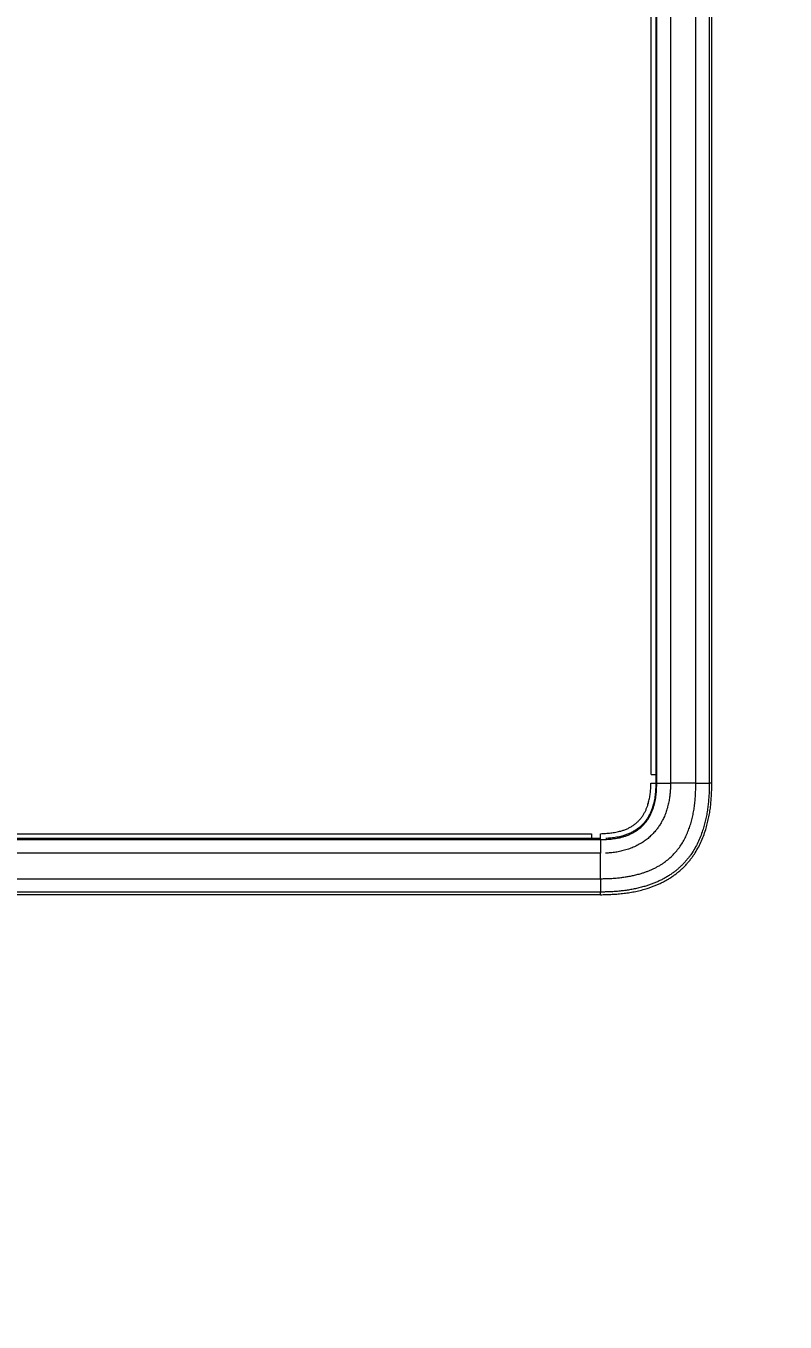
# Model space of a CAD drawing. Header units: metres. Extents: x -101133.8 to -101066.7, y -24899.3 to -24824.7.
# Drawn here: x -101102.2786 to -101102.1643, y -24841.6666 to -24841.4714 of the extents above; entities that cross this region are included whole.
import ezdxf

# ---------------------------------------------------------------- set-up
doc = ezdxf.new("R2010")
doc.units = ezdxf.units.M
doc.header["$LTSCALE"] = 0.2
doc.header["$PDSIZE"] = -5
for name, color, linetype in [('CMT-COTATION DIVERS', 1, 'Continuous'), ('CMT-CVC-MATERIEL', 30, 'Continuous'), ('CMT-PLB-EV-SOUS DALLAGE', 1, 'Continuous')]:
    doc.layers.add(name, color=color, linetype=linetype)
doc.styles.get("Standard").update_dxf_attribs({"font": 'arial.ttf'})
doc.dimstyles.get("Standard").update_dxf_attribs({"dimtxt": 0.18, "dimasz": 0.18, "dimexe": 0.18, "dimexo": 0.0625, "dimgap": 0.09, "dimtad": 0, "dimtih": 1, "dimtoh": 1, "dimdec": 4, "dimzin": 0, "dimdsep": 46, "dimtxsty": 'Standard', "dimcen": 0.09, "dimadec": 0, "dimazin": 0, "dimtfac": 1, "dimtdec": 4, "dimtofl": 0, "dimtmove": 0, "dimatfit": 3, "dimfxl": 1, "dimtolj": 1, "dimtzin": 0, "dimarcsym": 0})

# ---------------------------------------------------------------- blocks, each defined once
blk = doc.blocks.new('Cassette 600x600')
at = {"linetype": 'Continuous', "lineweight": 13}
for p, q in [((-20590.73, -35.19), (-20590.73, 551.21)), ((-20590.33, -35.19), (-20590.33, 551.21)), ((-20588.32, 551.21), (-20588.32, -35.19)), ((-20584.49, -35.19), (-20584.49, 551.21)), ((-20582.43, 103.01), (-20582.43, -35.19)), ((-20582.28, -33.88), (-20582.28, 103.01)), ((-20581.56, 103.01), (-20581.56, -33.88)), ((-20582.28, -35.19), (-20582.28, -33.88)), ((-20590.73, -35.19), (-20590.33, -35.19)), ((-20588.32, -35.19), (-20584.49, -35.19)), ((-20582.43, -35.19), (-20584.49, -35.19)), ((-20582.43, -35.19), (-20582.28, -35.19)), ((-20572.62, -42.83), (-20435.73, -42.83)), ((-20572.62, -43.54), (-20573.93, -43.54)), ((-20573.93, -43.54), (-20573.93, -43.69)), ((-20573.93, -43.69), (-20435.73, -43.69)), ((-20573.93, -43.69), (-20573.93, -45.76)), ((-20435.73, -43.54), (-20572.62, -43.54)), ((-19987.53, -45.76), (-20573.93, -45.76)), ((-20573.93, -49.58), (-20573.93, -45.76)), ((-20573.93, -49.58), (-19987.53, -49.58)), ((-19987.53, -51.6), (-20573.93, -51.6)), ((-20573.93, -51.99), (-20573.93, -51.6)), ((-20573.93, -51.99), (-19987.53, -51.99))]:
    blk.add_line(p, q, dxfattribs=at)
for centre, start, end in [((-20581.65, -26.31), 265.9739, 270.7197), ((-20565.04, -42.92), 179.2804, 184.0261)]:
    blk.add_arc(centre, 8.91, start, end, dxfattribs=at)
for points, knots in [([(-20581.56, -33.88), (-20581.59, -33.88), (-20581.61, -33.88), (-20581.63, -33.88), (-20581.66, -33.88), (-20581.68, -33.88), (-20581.7, -33.88), (-20581.73, -33.88), (-20581.75, -33.88), (-20581.77, -33.88), (-20581.79, -33.88), (-20581.82, -33.88), (-20581.84, -33.88), (-20581.86, -33.88), (-20581.88, -33.88), (-20581.9, -33.88), (-20581.92, -33.88), (-20581.94, -33.88), (-20581.96, -33.88), (-20581.97, -33.88), (-20581.99, -33.88), (-20582.01, -33.88), (-20582.03, -33.88), (-20582.04, -33.88), (-20582.06, -33.88), (-20582.08, -33.88), (-20582.09, -33.88), (-20582.11, -33.88), (-20582.12, -33.88), (-20582.13, -33.88), (-20582.15, -33.88), (-20582.16, -33.88), (-20582.17, -33.88), (-20582.18, -33.88), (-20582.19, -33.88), (-20582.2, -33.88), (-20582.21, -33.88), (-20582.22, -33.88), (-20582.23, -33.88), (-20582.23, -33.88), (-20582.24, -33.88), (-20582.25, -33.88), (-20582.25, -33.88), (-20582.26, -33.88), (-20582.26, -33.88), (-20582.27, -33.88), (-20582.27, -33.88), (-20582.27, -33.88), (-20582.28, -33.88)], [0, 0, 0, 0, 1, 1, 1, 2, 2, 2, 3, 3, 3, 4, 4, 4, 5, 5, 5, 6, 6, 6, 7, 7, 7, 8, 8, 8, 9, 9, 9, 10, 10, 10, 11, 11, 11, 12, 12, 12, 13, 13, 13, 14, 14, 14, 15, 15, 15, 16, 16, 16, 16]), ([(-20590.73, -35.19), (-20590.72, -35.49), (-20590.71, -35.79), (-20590.7, -36.09), (-20590.69, -36.39), (-20590.68, -36.68), (-20590.66, -36.98), (-20590.65, -37.28), (-20590.63, -37.58), (-20590.61, -37.87), (-20590.58, -38.17), (-20590.55, -38.47), (-20590.52, -38.76), (-20590.48, -39.06), (-20590.44, -39.35), (-20590.39, -39.64), (-20590.35, -39.94), (-20590.29, -40.23), (-20590.23, -40.52), (-20590.17, -40.81), (-20590.1, -41.09), (-20590.02, -41.39), (-20589.94, -41.69), (-20589.85, -42.01), (-20589.78, -42.25), (-20589.71, -42.47), (-20589.66, -42.61), (-20589.6, -42.78), (-20589.54, -42.94), (-20589.47, -43.13), (-20589.4, -43.3), (-20589.34, -43.48), (-20589.27, -43.65), (-20589.19, -43.82), (-20589.12, -43.99), (-20589.04, -44.16), (-20588.96, -44.33), (-20588.88, -44.5), (-20588.8, -44.66), (-20588.71, -44.83), (-20588.62, -44.99), (-20588.53, -45.15), (-20588.44, -45.32), (-20588.34, -45.48), (-20588.24, -45.64), (-20588.14, -45.79), (-20588.04, -45.95), (-20587.94, -46.1), (-20587.83, -46.25), (-20587.72, -46.41), (-20587.61, -46.56), (-20587.49, -46.71), (-20587.38, -46.85), (-20587.26, -47), (-20587.13, -47.14), (-20587.01, -47.28), (-20586.89, -47.42), (-20586.76, -47.56), (-20586.63, -47.69), (-20586.49, -47.83), (-20586.36, -47.96), (-20586.22, -48.09), (-20586.08, -48.22), (-20585.94, -48.34), (-20585.8, -48.46), (-20585.66, -48.58), (-20585.51, -48.7), (-20585.36, -48.82), (-20585.2, -48.94), (-20585.06, -49.04), (-20584.92, -49.15), (-20584.79, -49.24), (-20584.6, -49.36), (-20584.37, -49.51), (-20584.04, -49.71), (-20583.73, -49.88), (-20583.42, -50.05), (-20583.13, -50.2), (-20582.82, -50.34), (-20582.52, -50.47), (-20582.21, -50.61), (-20581.89, -50.73), (-20581.56, -50.85), (-20581.23, -50.96), (-20580.92, -51.06), (-20580.62, -51.15), (-20580.35, -51.23), (-20580.07, -51.3), (-20579.79, -51.37), (-20579.5, -51.44), (-20579.21, -51.5), (-20578.92, -51.56), (-20578.63, -51.62), (-20578.34, -51.67), (-20578.05, -51.71), (-20577.76, -51.75), (-20577.47, -51.79), (-20577.17, -51.82), (-20576.88, -51.85), (-20576.59, -51.87), (-20576.29, -51.9), (-20576, -51.91), (-20575.7, -51.93), (-20575.41, -51.94), (-20575.11, -51.96), (-20574.82, -51.97), (-20574.52, -51.98), (-20574.23, -51.99), (-20573.93, -51.99)], [0, 0, 0, 0, 1, 1, 1, 2, 2, 2, 3, 3, 3, 4, 4, 4, 5, 5, 5, 6, 6, 6, 7, 7, 7, 8, 8, 8, 9, 9, 9, 10, 10, 10, 11, 11, 11, 12, 12, 12, 13, 13, 13, 14, 14, 14, 15, 15, 15, 16, 16, 16, 17, 17, 17, 18, 18, 18, 19, 19, 19, 20, 20, 20, 21, 21, 21, 22, 22, 22, 23, 23, 23, 24, 24, 24, 25, 25, 25, 26, 26, 26, 27, 27, 27, 28, 28, 28, 29, 29, 29, 30, 30, 30, 31, 31, 31, 32, 32, 32, 33, 33, 33, 34, 34, 34, 35, 35, 35, 36, 36, 36, 36]), ([(-20573.93, -51.6), (-20573.98, -51.6), (-20574.02, -51.6), (-20574.07, -51.6), (-20574.12, -51.6), (-20574.16, -51.59), (-20574.21, -51.59), (-20574.26, -51.59), (-20574.31, -51.59), (-20574.35, -51.59), (-20574.4, -51.59), (-20574.44, -51.59), (-20574.49, -51.59), (-20574.7, -51.59), (-20575.03, -51.58), (-20575.33, -51.57), (-20575.62, -51.55), (-20575.89, -51.54), (-20576.16, -51.52), (-20576.43, -51.5), (-20576.71, -51.47), (-20576.99, -51.44), (-20577.27, -51.41), (-20577.54, -51.38), (-20577.82, -51.34), (-20578.09, -51.3), (-20578.36, -51.26), (-20578.64, -51.21), (-20578.91, -51.16), (-20579.18, -51.1), (-20579.45, -51.04), (-20579.72, -50.98), (-20580, -50.91), (-20580.26, -50.84), (-20580.52, -50.77), (-20580.77, -50.7), (-20581.06, -50.6), (-20581.34, -50.51), (-20581.67, -50.39), (-20581.98, -50.27), (-20582.29, -50.14), (-20582.59, -50.01), (-20582.88, -49.87), (-20583.17, -49.74), (-20583.45, -49.59), (-20583.75, -49.42), (-20584.05, -49.25), (-20584.36, -49.05), (-20584.58, -48.9), (-20584.75, -48.78), (-20584.87, -48.7), (-20585, -48.6), (-20585.12, -48.5), (-20585.27, -48.39), (-20585.4, -48.28), (-20585.53, -48.17), (-20585.66, -48.06), (-20585.79, -47.95), (-20585.92, -47.83), (-20586.04, -47.71), (-20586.16, -47.59), (-20586.29, -47.47), (-20586.41, -47.35), (-20586.52, -47.23), (-20586.64, -47.1), (-20586.75, -46.97), (-20586.87, -46.84), (-20586.98, -46.71), (-20587.09, -46.58), (-20587.19, -46.45), (-20587.3, -46.31), (-20587.39, -46.18), (-20587.5, -46.03), (-20587.61, -45.89), (-20587.72, -45.72), (-20587.82, -45.56), (-20587.93, -45.39), (-20588.03, -45.23), (-20588.12, -45.06), (-20588.22, -44.9), (-20588.31, -44.73), (-20588.4, -44.56), (-20588.49, -44.39), (-20588.57, -44.22), (-20588.66, -44.04), (-20588.74, -43.87), (-20588.82, -43.69), (-20588.89, -43.52), (-20588.97, -43.34), (-20589.04, -43.16), (-20589.1, -42.98), (-20589.17, -42.8), (-20589.24, -42.61), (-20589.3, -42.44), (-20589.36, -42.26), (-20589.41, -42.09), (-20589.47, -41.89), (-20589.53, -41.68), (-20589.6, -41.43), (-20589.66, -41.19), (-20589.72, -40.95), (-20589.78, -40.72), (-20589.83, -40.48), (-20589.88, -40.25), (-20589.92, -40.01), (-20589.96, -39.77), (-20590.01, -39.53), (-20590.04, -39.3), (-20590.08, -39.06), (-20590.11, -38.82), (-20590.14, -38.58), (-20590.17, -38.34), (-20590.19, -38.1), (-20590.22, -37.85), (-20590.24, -37.62), (-20590.26, -37.38), (-20590.27, -37.15), (-20590.29, -36.9), (-20590.3, -36.64), (-20590.31, -36.36), (-20590.32, -36.17), (-20590.32, -36.08), (-20590.32, -36.01), (-20590.32, -35.93), (-20590.32, -35.85), (-20590.32, -35.77), (-20590.33, -35.68), (-20590.33, -35.6), (-20590.33, -35.52), (-20590.33, -35.44), (-20590.33, -35.36), (-20590.33, -35.28), (-20590.33, -35.19)], [0, 0, 0, 0, 1, 1, 1, 2, 2, 2, 3, 3, 3, 4, 4, 4, 5, 5, 5, 6, 6, 6, 7, 7, 7, 8, 8, 8, 9, 9, 9, 10, 10, 10, 11, 11, 11, 12, 12, 12, 13, 13, 13, 14, 14, 14, 15, 15, 15, 16, 16, 16, 17, 17, 17, 18, 18, 18, 19, 19, 19, 20, 20, 20, 21, 21, 21, 22, 22, 22, 23, 23, 23, 24, 24, 24, 25, 25, 25, 26, 26, 26, 27, 27, 27, 28, 28, 28, 29, 29, 29, 30, 30, 30, 31, 31, 31, 32, 32, 32, 33, 33, 33, 34, 34, 34, 35, 35, 35, 36, 36, 36, 37, 37, 37, 38, 38, 38, 39, 39, 39, 40, 40, 40, 41, 41, 41, 42, 42, 42, 43, 43, 43, 44, 44, 44, 44]), ([(-20588.32, -35.19), (-20588.38, -35.19), (-20588.45, -35.19), (-20588.51, -35.19), (-20588.58, -35.19), (-20588.64, -35.19), (-20588.71, -35.19), (-20588.77, -35.19), (-20588.84, -35.19), (-20588.9, -35.19), (-20588.96, -35.19), (-20589.02, -35.19), (-20589.08, -35.19), (-20589.14, -35.19), (-20589.2, -35.19), (-20589.25, -35.19), (-20589.31, -35.19), (-20589.36, -35.19), (-20589.42, -35.19), (-20589.47, -35.19), (-20589.52, -35.19), (-20589.57, -35.19), (-20589.62, -35.19), (-20589.66, -35.19), (-20589.71, -35.19), (-20589.76, -35.19), (-20589.8, -35.19), (-20589.84, -35.19), (-20589.88, -35.19), (-20589.92, -35.19), (-20589.96, -35.19), (-20589.99, -35.19), (-20590.03, -35.19), (-20590.06, -35.19), (-20590.09, -35.19), (-20590.12, -35.19), (-20590.14, -35.19), (-20590.17, -35.19), (-20590.19, -35.19), (-20590.21, -35.19), (-20590.23, -35.19), (-20590.24, -35.19), (-20590.26, -35.19), (-20590.27, -35.19), (-20590.28, -35.19), (-20590.3, -35.19), (-20590.31, -35.19), (-20590.32, -35.19), (-20590.33, -35.19)], [0, 0, 0, 0, 1, 1, 1, 2, 2, 2, 3, 3, 3, 4, 4, 4, 5, 5, 5, 6, 6, 6, 7, 7, 7, 8, 8, 8, 9, 9, 9, 10, 10, 10, 11, 11, 11, 12, 12, 12, 13, 13, 13, 14, 14, 14, 15, 15, 15, 16, 16, 16, 16]), ([(-20588.32, -35.19), (-20588.32, -35.27), (-20588.32, -35.35), (-20588.32, -35.42), (-20588.32, -35.5), (-20588.32, -35.58), (-20588.31, -35.65), (-20588.31, -35.73), (-20588.31, -35.81), (-20588.31, -35.88), (-20588.31, -35.96), (-20588.31, -36.02), (-20588.3, -36.11), (-20588.3, -36.28), (-20588.29, -36.54), (-20588.28, -36.77), (-20588.26, -37), (-20588.25, -37.21), (-20588.23, -37.43), (-20588.21, -37.65), (-20588.19, -37.87), (-20588.17, -38.09), (-20588.14, -38.31), (-20588.12, -38.53), (-20588.08, -38.74), (-20588.05, -38.96), (-20588.02, -39.18), (-20587.98, -39.39), (-20587.94, -39.61), (-20587.9, -39.83), (-20587.86, -40.04), (-20587.81, -40.25), (-20587.76, -40.46), (-20587.7, -40.68), (-20587.65, -40.9), (-20587.58, -41.14), (-20587.53, -41.32), (-20587.47, -41.5), (-20587.43, -41.64), (-20587.38, -41.79), (-20587.33, -41.94), (-20587.27, -42.1), (-20587.21, -42.25), (-20587.15, -42.41), (-20587.09, -42.56), (-20587.03, -42.71), (-20586.96, -42.86), (-20586.9, -43.01), (-20586.83, -43.16), (-20586.76, -43.31), (-20586.68, -43.45), (-20586.61, -43.6), (-20586.53, -43.74), (-20586.46, -43.89), (-20586.37, -44.03), (-20586.29, -44.17), (-20586.2, -44.32), (-20586.12, -44.45), (-20586.03, -44.58), (-20585.96, -44.69), (-20585.84, -44.86), (-20585.7, -45.04), (-20585.51, -45.29), (-20585.32, -45.52), (-20585.12, -45.74), (-20584.94, -45.94), (-20584.74, -46.14), (-20584.54, -46.33), (-20584.33, -46.52), (-20584.11, -46.7), (-20583.89, -46.88), (-20583.66, -47.05), (-20583.43, -47.21), (-20583.2, -47.37), (-20582.97, -47.52), (-20582.73, -47.66), (-20582.49, -47.8), (-20582.24, -47.93), (-20581.99, -48.05), (-20581.74, -48.17), (-20581.48, -48.28), (-20581.22, -48.38), (-20580.96, -48.49), (-20580.7, -48.58), (-20580.44, -48.67), (-20580.17, -48.76), (-20579.91, -48.84), (-20579.65, -48.91), (-20579.38, -48.99), (-20579.12, -49.05), (-20578.85, -49.11), (-20578.58, -49.17), (-20578.31, -49.22), (-20578.04, -49.27), (-20577.77, -49.31), (-20577.5, -49.35), (-20577.22, -49.39), (-20576.95, -49.42), (-20576.68, -49.45), (-20576.4, -49.47), (-20576.13, -49.49), (-20575.86, -49.51), (-20575.58, -49.52), (-20575.31, -49.54), (-20575.03, -49.55), (-20574.76, -49.56), (-20574.48, -49.57), (-20574.21, -49.57), (-20573.93, -49.58)], [0, 0, 0, 0, 1, 1, 1, 2, 2, 2, 3, 3, 3, 4, 4, 4, 5, 5, 5, 6, 6, 6, 7, 7, 7, 8, 8, 8, 9, 9, 9, 10, 10, 10, 11, 11, 11, 12, 12, 12, 13, 13, 13, 14, 14, 14, 15, 15, 15, 16, 16, 16, 17, 17, 17, 18, 18, 18, 19, 19, 19, 20, 20, 20, 21, 21, 21, 22, 22, 22, 23, 23, 23, 24, 24, 24, 25, 25, 25, 26, 26, 26, 27, 27, 27, 28, 28, 28, 29, 29, 29, 30, 30, 30, 31, 31, 31, 32, 32, 32, 33, 33, 33, 34, 34, 34, 35, 35, 35, 36, 36, 36, 36]), ([(-20573.93, -45.76), (-20574.13, -45.76), (-20574.34, -45.75), (-20574.54, -45.75), (-20574.74, -45.74), (-20574.95, -45.73), (-20575.15, -45.71), (-20575.36, -45.7), (-20575.56, -45.68), (-20575.76, -45.66), (-20575.96, -45.63), (-20576.14, -45.61), (-20576.37, -45.57), (-20576.59, -45.53), (-20576.86, -45.48), (-20577.11, -45.42), (-20577.37, -45.36), (-20577.61, -45.3), (-20577.85, -45.23), (-20578.09, -45.16), (-20578.32, -45.08), (-20578.57, -44.98), (-20578.81, -44.89), (-20579.06, -44.78), (-20579.26, -44.68), (-20579.47, -44.58), (-20579.63, -44.5), (-20579.79, -44.41), (-20579.96, -44.31), (-20580.13, -44.21), (-20580.3, -44.1), (-20580.47, -43.99), (-20580.63, -43.87), (-20580.79, -43.75), (-20580.94, -43.64), (-20581.09, -43.52), (-20581.25, -43.38), (-20581.42, -43.23), (-20581.6, -43.07), (-20581.76, -42.89), (-20581.93, -42.72), (-20582.09, -42.55), (-20582.24, -42.37), (-20582.38, -42.19), (-20582.53, -42), (-20582.66, -41.81), (-20582.8, -41.63), (-20582.92, -41.44), (-20583.04, -41.22), (-20583.17, -41.01), (-20583.3, -40.76), (-20583.42, -40.52), (-20583.54, -40.28), (-20583.64, -40.03), (-20583.73, -39.79), (-20583.83, -39.54), (-20583.91, -39.29), (-20583.99, -39.03), (-20584.06, -38.77), (-20584.13, -38.51), (-20584.19, -38.26), (-20584.24, -38), (-20584.29, -37.75), (-20584.33, -37.5), (-20584.37, -37.24), (-20584.4, -36.99), (-20584.42, -36.73), (-20584.45, -36.48), (-20584.46, -36.22), (-20584.48, -35.96)], [0, 0, 0, 0, 1, 1, 1, 2, 2, 2, 3, 3, 3, 4, 4, 4, 5, 5, 5, 6, 6, 6, 7, 7, 7, 8, 8, 8, 9, 9, 9, 10, 10, 10, 11, 11, 11, 12, 12, 12, 13, 13, 13, 14, 14, 14, 15, 15, 15, 16, 16, 16, 17, 17, 17, 18, 18, 18, 19, 19, 19, 20, 20, 20, 21, 21, 21, 22, 22, 22, 23, 23, 23, 23]), ([(-20582.43, -35.19), (-20582.42, -35.35), (-20582.42, -35.5), (-20582.41, -35.66), (-20582.41, -35.81), (-20582.4, -35.96), (-20582.39, -36.12), (-20582.39, -36.27), (-20582.38, -36.43), (-20582.36, -36.58), (-20582.35, -36.73), (-20582.34, -36.89), (-20582.32, -37.04), (-20582.3, -37.19), (-20582.28, -37.34), (-20582.25, -37.49), (-20582.23, -37.65), (-20582.2, -37.8), (-20582.17, -37.95), (-20582.14, -38.1), (-20582.1, -38.25), (-20582.06, -38.4), (-20582.02, -38.54), (-20581.98, -38.68), (-20581.93, -38.84), (-20581.88, -39), (-20581.81, -39.19), (-20581.74, -39.36), (-20581.67, -39.54), (-20581.6, -39.71), (-20581.52, -39.87), (-20581.44, -40.04), (-20581.35, -40.2), (-20581.26, -40.36), (-20581.16, -40.52), (-20581.06, -40.68), (-20580.95, -40.83), (-20580.85, -40.98), (-20580.73, -41.13), (-20580.61, -41.27), (-20580.48, -41.41), (-20580.35, -41.55), (-20580.22, -41.67), (-20580.08, -41.8), (-20579.94, -41.93), (-20579.8, -42.04), (-20579.65, -42.16), (-20579.49, -42.27), (-20579.34, -42.37), (-20579.19, -42.47), (-20579.05, -42.55), (-20578.91, -42.63), (-20578.76, -42.71), (-20578.6, -42.79), (-20578.45, -42.86), (-20578.3, -42.93), (-20578.14, -42.99), (-20577.98, -43.05), (-20577.82, -43.11), (-20577.65, -43.17), (-20577.5, -43.22), (-20577.35, -43.27), (-20577.21, -43.31), (-20577.07, -43.34), (-20576.92, -43.38), (-20576.77, -43.41), (-20576.63, -43.45), (-20576.48, -43.48), (-20576.33, -43.5), (-20576.18, -43.53), (-20576.03, -43.55), (-20575.88, -43.57), (-20575.74, -43.59), (-20575.59, -43.61), (-20575.44, -43.62), (-20575.29, -43.63), (-20575.14, -43.64), (-20574.98, -43.65), (-20574.83, -43.66), (-20574.68, -43.67), (-20574.53, -43.67), (-20574.38, -43.68), (-20574.23, -43.68), (-20574.08, -43.69), (-20573.93, -43.69)], [0, 0, 0, 0, 1, 1, 1, 2, 2, 2, 3, 3, 3, 4, 4, 4, 5, 5, 5, 6, 6, 6, 7, 7, 7, 8, 8, 8, 9, 9, 9, 10, 10, 10, 11, 11, 11, 12, 12, 12, 13, 13, 13, 14, 14, 14, 15, 15, 15, 16, 16, 16, 17, 17, 17, 18, 18, 18, 19, 19, 19, 20, 20, 20, 21, 21, 21, 22, 22, 22, 23, 23, 23, 24, 24, 24, 25, 25, 25, 26, 26, 26, 27, 27, 27, 28, 28, 28, 28]), ([(-20573.93, -43.54), (-20574.08, -43.54), (-20574.23, -43.54), (-20574.38, -43.54), (-20574.53, -43.54), (-20574.68, -43.53), (-20574.83, -43.52), (-20574.98, -43.51), (-20575.13, -43.5), (-20575.28, -43.49), (-20575.43, -43.48), (-20575.58, -43.46), (-20575.73, -43.44), (-20575.88, -43.42), (-20576.03, -43.4), (-20576.18, -43.38), (-20576.32, -43.36), (-20576.47, -43.33), (-20576.62, -43.3), (-20576.77, -43.27), (-20576.92, -43.23), (-20577.06, -43.2), (-20577.2, -43.16), (-20577.33, -43.12), (-20577.49, -43.07), (-20577.65, -43.02), (-20577.83, -42.96), (-20577.99, -42.9), (-20578.16, -42.83), (-20578.33, -42.76), (-20578.49, -42.69), (-20578.65, -42.61), (-20578.8, -42.53), (-20578.96, -42.44), (-20579.11, -42.35), (-20579.26, -42.26), (-20579.41, -42.16), (-20579.56, -42.05), (-20579.71, -41.94), (-20579.85, -41.82), (-20579.99, -41.7), (-20580.13, -41.57), (-20580.25, -41.44), (-20580.38, -41.31), (-20580.51, -41.17), (-20580.62, -41.02), (-20580.74, -40.88), (-20580.85, -40.74), (-20580.95, -40.58), (-20581.06, -40.42), (-20581.16, -40.25), (-20581.26, -40.08), (-20581.35, -39.91), (-20581.43, -39.73), (-20581.51, -39.55), (-20581.59, -39.37), (-20581.66, -39.18), (-20581.73, -39.01), (-20581.79, -38.83), (-20581.84, -38.67), (-20581.9, -38.45), (-20581.96, -38.22), (-20582.03, -37.92), (-20582.08, -37.64), (-20582.13, -37.37), (-20582.17, -37.1), (-20582.2, -36.83), (-20582.22, -36.56), (-20582.24, -36.29), (-20582.26, -36.01)], [0, 0, 0, 0, 1, 1, 1, 2, 2, 2, 3, 3, 3, 4, 4, 4, 5, 5, 5, 6, 6, 6, 7, 7, 7, 8, 8, 8, 9, 9, 9, 10, 10, 10, 11, 11, 11, 12, 12, 12, 13, 13, 13, 14, 14, 14, 15, 15, 15, 16, 16, 16, 17, 17, 17, 18, 18, 18, 19, 19, 19, 20, 20, 20, 21, 21, 21, 22, 22, 22, 23, 23, 23, 23]), ([(-20581.54, -35.22), (-20581.53, -35.47), (-20581.51, -35.73), (-20581.49, -35.99), (-20581.47, -36.24), (-20581.45, -36.5), (-20581.42, -36.75), (-20581.39, -37), (-20581.36, -37.25), (-20581.31, -37.51), (-20581.26, -37.77), (-20581.2, -38.05), (-20581.14, -38.26), (-20581.09, -38.46), (-20581.04, -38.6), (-20580.99, -38.75), (-20580.93, -38.91), (-20580.86, -39.07), (-20580.79, -39.24), (-20580.72, -39.4), (-20580.65, -39.55), (-20580.56, -39.7), (-20580.48, -39.85), (-20580.38, -40.01), (-20580.29, -40.14), (-20580.19, -40.28), (-20580.1, -40.4), (-20580, -40.52), (-20579.9, -40.65), (-20579.79, -40.77), (-20579.68, -40.88), (-20579.57, -40.99), (-20579.46, -41.1), (-20579.33, -41.2), (-20579.21, -41.31), (-20579.09, -41.41), (-20578.96, -41.5), (-20578.83, -41.59), (-20578.7, -41.67), (-20578.56, -41.75), (-20578.43, -41.83), (-20578.29, -41.9), (-20578.15, -41.97), (-20578, -42.04), (-20577.85, -42.1), (-20577.72, -42.16), (-20577.58, -42.22), (-20577.46, -42.26), (-20577.27, -42.32), (-20577.08, -42.38), (-20576.83, -42.46), (-20576.58, -42.51), (-20576.34, -42.57), (-20576.11, -42.62), (-20575.88, -42.65), (-20575.65, -42.69), (-20575.42, -42.72), (-20575.16, -42.74), (-20574.91, -42.77), (-20574.62, -42.78), (-20574.45, -42.79), (-20574.4, -42.79), (-20574.36, -42.8), (-20574.32, -42.8), (-20574.28, -42.8), (-20574.24, -42.8), (-20574.2, -42.8), (-20574.16, -42.8), (-20574.12, -42.8), (-20574.08, -42.8), (-20574.03, -42.81), (-20573.99, -42.81), (-20573.95, -42.81)], [0, 0, 0, 0, 1, 1, 1, 2, 2, 2, 3, 3, 3, 4, 4, 4, 5, 5, 5, 6, 6, 6, 7, 7, 7, 8, 8, 8, 9, 9, 9, 10, 10, 10, 11, 11, 11, 12, 12, 12, 13, 13, 13, 14, 14, 14, 15, 15, 15, 16, 16, 16, 17, 17, 17, 18, 18, 18, 19, 19, 19, 20, 20, 20, 21, 21, 21, 22, 22, 22, 23, 23, 23, 24, 24, 24, 24]), ([(-20572.62, -42.83), (-20572.62, -42.85), (-20572.62, -42.88), (-20572.62, -42.9), (-20572.62, -42.92), (-20572.62, -42.95), (-20572.62, -42.97), (-20572.62, -42.99), (-20572.62, -43.01), (-20572.62, -43.04), (-20572.62, -43.06), (-20572.62, -43.08), (-20572.62, -43.1), (-20572.62, -43.12), (-20572.62, -43.14), (-20572.62, -43.16), (-20572.62, -43.18), (-20572.62, -43.2), (-20572.62, -43.22), (-20572.62, -43.24), (-20572.62, -43.26), (-20572.62, -43.28), (-20572.62, -43.29), (-20572.62, -43.31), (-20572.62, -43.33), (-20572.62, -43.34), (-20572.62, -43.36), (-20572.62, -43.37), (-20572.62, -43.39), (-20572.62, -43.4), (-20572.62, -43.41), (-20572.62, -43.42), (-20572.62, -43.44), (-20572.62, -43.45), (-20572.62, -43.46), (-20572.62, -43.47), (-20572.62, -43.48), (-20572.62, -43.49), (-20572.62, -43.49), (-20572.62, -43.5), (-20572.62, -43.51), (-20572.62, -43.51), (-20572.62, -43.52), (-20572.62, -43.52), (-20572.62, -43.53), (-20572.62, -43.53), (-20572.62, -43.54), (-20572.62, -43.54), (-20572.62, -43.54)], [0, 0, 0, 0, 1, 1, 1, 2, 2, 2, 3, 3, 3, 4, 4, 4, 5, 5, 5, 6, 6, 6, 7, 7, 7, 8, 8, 8, 9, 9, 9, 10, 10, 10, 11, 11, 11, 12, 12, 12, 13, 13, 13, 14, 14, 14, 15, 15, 15, 16, 16, 16, 16]), ([(-20573.93, -49.58), (-20573.93, -49.65), (-20573.93, -49.71), (-20573.93, -49.78), (-20573.93, -49.84), (-20573.93, -49.91), (-20573.93, -49.97), (-20573.93, -50.04), (-20573.93, -50.1), (-20573.93, -50.16), (-20573.93, -50.22), (-20573.93, -50.29), (-20573.93, -50.34), (-20573.93, -50.4), (-20573.93, -50.46), (-20573.93, -50.52), (-20573.93, -50.57), (-20573.93, -50.63), (-20573.93, -50.68), (-20573.93, -50.73), (-20573.93, -50.78), (-20573.93, -50.83), (-20573.93, -50.88), (-20573.93, -50.93), (-20573.93, -50.98), (-20573.93, -51.02), (-20573.93, -51.06), (-20573.93, -51.11), (-20573.93, -51.15), (-20573.93, -51.19), (-20573.93, -51.22), (-20573.93, -51.26), (-20573.93, -51.29), (-20573.93, -51.32), (-20573.93, -51.36), (-20573.93, -51.38), (-20573.93, -51.41), (-20573.93, -51.43), (-20573.93, -51.45), (-20573.93, -51.47), (-20573.93, -51.49), (-20573.93, -51.51), (-20573.93, -51.52), (-20573.93, -51.54), (-20573.93, -51.55), (-20573.93, -51.56), (-20573.93, -51.57), (-20573.93, -51.58), (-20573.93, -51.6)], [0, 0, 0, 0, 1, 1, 1, 2, 2, 2, 3, 3, 3, 4, 4, 4, 5, 5, 5, 6, 6, 6, 7, 7, 7, 8, 8, 8, 9, 9, 9, 10, 10, 10, 11, 11, 11, 12, 12, 12, 13, 13, 13, 14, 14, 14, 15, 15, 15, 16, 16, 16, 16])]:
    blk.add_open_spline(points, degree=3, knots=knots, dxfattribs=at)
blk = doc.blocks.new('COT-45')
at = {"color": 0}
for p, q in [((0, -1), (0, 1)), ((-1, 0), (1, 0))]:
    blk.add_line(p, q, dxfattribs=at)
at = {"color": 0, "const_width": 0.4}
blk.add_lwpolyline([(-0.4419, -0.4419), (0.4419, 0.4419)], dxfattribs=at)
blk = doc.blocks.new('*D100')
at = {"layer": 'CMT-COTATION DIVERS', "color": 0, "lineweight": -2}
for p, q in [((-101102.4716, -24841.75016), (-101102.4716, -24840.95954)), ((-101100.54331, -24841.75016), (-101100.54331, -24840.95954)), ((-101102.4466, -24841.00954), (-101100.56831, -24841.00954))]:
    blk.add_line(p, q, dxfattribs=at)
at = {"layer": 'Defpoints', "color": 0, "lineweight": 15}
for p in [(-101100.54331, -24841.00954), (-101102.4716, -24841.78016), (-101100.54331, -24841.78016)]:
    blk.add_point(p, dxfattribs=at)
at = {"layer": 'CMT-COTATION DIVERS', "color": 0, "lineweight": -2, "xscale": 0.025, "yscale": 0.025, "zscale": 0.025, "rotation": 180}
blk.add_blockref('COT-45', (-101102.4716, -24841.00954), dxfattribs=at)
at = {"layer": 'CMT-COTATION DIVERS', "color": 0, "lineweight": -2, "xscale": 0.025, "yscale": 0.025, "zscale": 0.025}
blk.add_blockref('COT-45', (-101100.54331, -24841.00954), dxfattribs=at)
at = {"layer": 'CMT-COTATION DIVERS', "color": 0, "lineweight": 15, "insert": (-101101.50745, -24840.93372), "char_height": 0.075, "attachment_point": 5}
blk.add_mtext('\\A1;193', dxfattribs=at)

msp = doc.modelspace()

# ---------------------------------------------------------------- linework, layer by layer
at = {"layer": 'CMT-PLB-EV-SOUS DALLAGE', "linetype": 'Continuous', "lineweight": 20}
msp.add_lwpolyline([(-101102.44505, -24841.7361, 0, 0, 0), (-101102.29505, -24841.47629, 0, 0.045, 0), (-101102.22005, -24841.34638, 0.045, 0.045, 0)], format="xyseb", dxfattribs=at)

# ---------------------------------------------------------------- block references
at = {"layer": 'CMT-CVC-MATERIEL', "xscale": 0.001, "yscale": 0.001, "zscale": 0.001, "rotation": 90}
msp.add_blockref('Cassette 600x600', (-101102.22728, -24821.01151), dxfattribs=at)

# ---------------------------------------------------------------- dimensions: what is measured, and where the dimension line sits
at = {"layer": 'CMT-COTATION DIVERS', "lineweight": 15}
dim = msp.add_linear_dim(base=(-101100.54331, -24841.00954), p1=(-101102.4716, -24841.78016), p2=(-101100.54331, -24841.78016), dimstyle='Standard', override={"dimscale": 0.05, "dimtxt": 1.5, "dimasz": 0.5, "dimexe": 1, "dimexo": 0.6, "dimgap": 0.75, "dimtad": 1, "dimtih": 0, "dimtoh": 0, "dimdec": 0, "dimlfac": 100, "dimblk": 'COT-45', "dimcen": 0, "dimadec": 2, "dimazin": 2, "dimtdec": 2, "dimtix": 1, "dimtmove": 1, "dimfrac": 1}, dxfattribs=at)
dim.commit()
dim.dimension.update_dxf_attribs({"geometry": '*D100', "text_midpoint": (-101101.50745, -24840.93372)})

doc.saveas('drawing.dxf')
